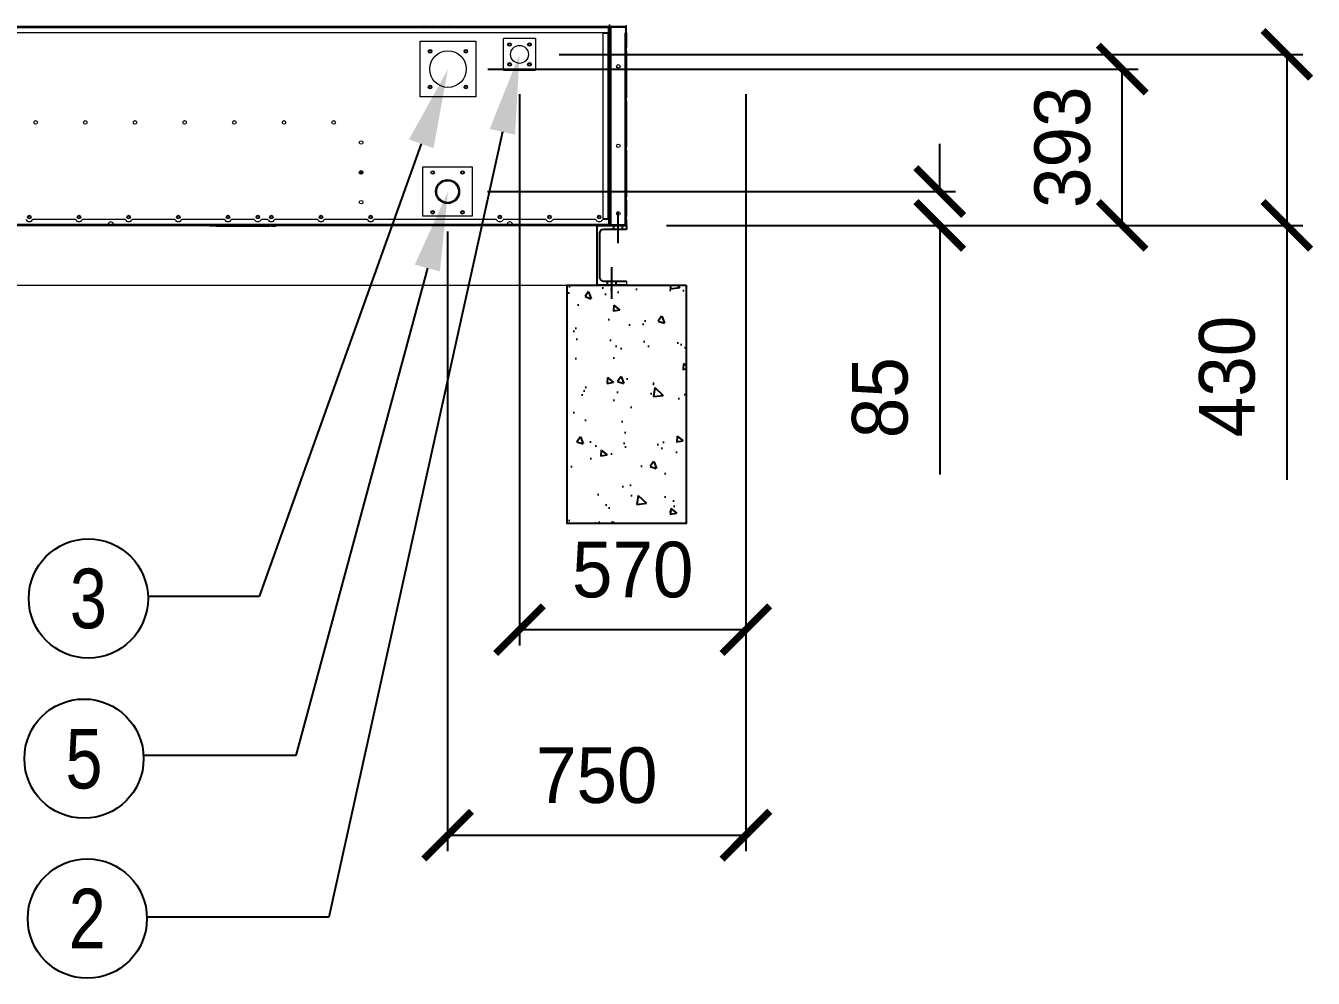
# Model space of a CAD drawing. Header units: millimetres. Extents: x 2113 to 34376, y 2901 to 25715.
# Drawn here: x 25278 to 28518, y 8970 to 11365 of the extents above; entities that cross this region are included whole.
import ezdxf
from ezdxf import colors
from ezdxf.entities.mleader import LeaderData, LeaderLine
from ezdxf.enums import TextEntityAlignment as Align
from ezdxf.math import Vec2, Vec3

# ---------------------------------------------------------------- set-up
doc = ezdxf.new("R2010")
doc.units = ezdxf.units.MM
doc.linetypes.add('CENTERX2', pattern=[4, 2.5, -0.5, 0.5, -0.5])
doc.layers.add('냉각탑_dim', color=1, linetype='Continuous')
doc.layers.add('냉각탑_text', color=3, linetype='Continuous')
doc.styles.add('HY울릉도L', font='')
doc.styles.get("Standard").update_dxf_attribs({"font": 'arial.ttf'})
doc.styles.get('HY울릉도L').set_extended_font_data('HY울릉도L')
doc.dimstyles.new('성지DIM', dxfattribs={"dimtxt": 3.5, "dimasz": 3, "dimexe": 1, "dimexo": 2.5, "dimgap": 2, "dimtad": 1, "dimdec": 0, "dimzin": 3, "dimdsep": 46, "dimtxsty": 'HY울릉도L', "dimblk": 'ARCHTICK', "dimcen": -2, "dimclrd": 256, "dimclre": 256, "dimclrt": 7, "dimadec": 0, "dimazin": 0, "dimtfac": 1, "dimtdec": 0, "dimtofl": 0, "dimtmove": 0, "dimatfit": 3, "dimfxl": 1, "dimtolj": 1, "dimtzin": 0, "dimlwe": -1, "dimarcsym": 0})

# ---------------------------------------------------------------- blocks, each defined once
blk = doc.blocks.new('_ArchTick')
at = {"color": 0, "linetype": 'ByBlock', "const_width": 0.15}
blk.add_lwpolyline([(-0.5, -0.5), (0.5, 0.5)], dxfattribs=at)
blk = doc.blocks.new('*D481')
at = {"layer": 'Defpoints', "color": 0, "transparency": 16777216}
for p in [(26339.5, 10948.1), (26789.9, 10863.1), (27577.8, 10863.1)]:
    blk.add_point(p, dxfattribs=at)
at = {"layer": '냉각탑_dim', "lineweight": -2, "transparency": 16777216}
for p, q in [((27577.8, 10948.1), (27577.8, 11068.1)), ((27577.8, 10863.1), (27577.8, 10236.5))]:
    blk.add_line(p, q, dxfattribs=at)
at = {"layer": '냉각탑_dim', "transparency": 16777216}
for p, q in [((26439.5, 10948.1), (27617.8, 10948.1)), ((26889.9, 10863.1), (27617.8, 10863.1))]:
    blk.add_line(p, q, dxfattribs=at)
at = {"layer": '냉각탑_dim', "lineweight": -2, "transparency": 16777216, "xscale": 120, "yscale": 120, "zscale": 120}
for p, rotation in [((27577.8, 10948.1), 270), ((27577.8, 10863.1), 90)]:
    blk.add_blockref('_ArchTick', p, dxfattribs=dict(at, rotation=rotation))
at = {"layer": '냉각탑_dim', "color": 7, "transparency": 16777216, "insert": (27427.8, 10429.8), "char_height": 140, "attachment_point": 5, "rotation": 90, "style": 'HY울릉도L'}
blk.add_mtext('\\A1;85', dxfattribs=at)
blk = doc.blocks.new('*D482')
at = {"layer": 'Defpoints', "color": 0, "transparency": 16777216}
for p in [(26340.4, 11256.1), (28036.9, 11256.1), (26789.9, 10863.1)]:
    blk.add_point(p, dxfattribs=at)
at = {"layer": '냉각탑_dim', "transparency": 16777216}
for p, q in [((26440.4, 11256.1), (28076.9, 11256.1)), ((26889.9, 10863.1), (28076.9, 10863.1))]:
    blk.add_line(p, q, dxfattribs=at)
at = {"layer": '냉각탑_dim', "lineweight": -2, "transparency": 16777216}
blk.add_line((28036.9, 10863.1), (28036.9, 11256.1), dxfattribs=at)
at = {"layer": '냉각탑_dim', "lineweight": -2, "transparency": 16777216, "xscale": 120, "yscale": 120, "zscale": 120}
for p, rotation in [((28036.9, 11256.1), 90), ((28036.9, 10863.1), 270)]:
    blk.add_blockref('_ArchTick', p, dxfattribs=dict(at, rotation=rotation))
at = {"layer": '냉각탑_dim', "color": 7, "transparency": 16777216, "insert": (27886.9, 11059.6), "char_height": 140, "attachment_point": 5, "rotation": 90, "style": 'HY울릉도L'}
blk.add_mtext('\\A1;393', dxfattribs=at)
blk = doc.blocks.new('*D483')
at = {"layer": 'Defpoints', "color": 0, "transparency": 16777216}
for p in [(26520.4, 11293.1), (26789.9, 10863.1), (28451.2, 10863.1)]:
    blk.add_point(p, dxfattribs=at)
at = {"layer": '냉각탑_dim', "transparency": 16777216}
for p, q in [((26620.4, 11293.1), (28491.2, 11293.1)), ((26889.9, 10863.1), (28491.2, 10863.1))]:
    blk.add_line(p, q, dxfattribs=at)
at = {"layer": '냉각탑_dim', "lineweight": -2, "transparency": 16777216}
for p, q in [((28451.2, 11293.1), (28451.2, 10863.1)), ((28451.2, 10863.1), (28451.2, 10223.1))]:
    blk.add_line(p, q, dxfattribs=at)
at = {"layer": '냉각탑_dim', "lineweight": -2, "transparency": 16777216, "xscale": 120, "yscale": 120, "zscale": 120}
for p, rotation in [((28451.2, 11293.1), 90), ((28451.2, 10863.1), 270)]:
    blk.add_blockref('_ArchTick', p, dxfattribs=dict(at, rotation=rotation))
at = {"layer": '냉각탑_dim', "color": 7, "transparency": 16777216, "insert": (28301.2, 10483.1), "char_height": 140, "attachment_point": 5, "rotation": 90, "style": 'HY울릉도L'}
blk.add_mtext('\\A1;430', dxfattribs=at)
blk = doc.blocks.new('*D474')
at = {"layer": 'Defpoints', "color": 0, "transparency": 16777216}
for p in [(26520.4, 11293.1), (27089.9, 11293.1), (27089.9, 9846.6)]:
    blk.add_point(p, dxfattribs=at)
at = {"layer": '냉각탑_dim', "transparency": 16777216}
for p, q in [((26520.4, 11193.1), (26520.4, 9806.6)), ((27089.9, 11193.1), (27089.9, 9806.6))]:
    blk.add_line(p, q, dxfattribs=at)
at = {"layer": '냉각탑_dim', "lineweight": -2, "transparency": 16777216}
blk.add_line((26520.4, 9846.6), (27089.9, 9846.6), dxfattribs=at)
at = {"layer": '냉각탑_dim', "lineweight": -2, "transparency": 16777216, "xscale": 120, "yscale": 120, "zscale": 120, "rotation": 180}
blk.add_blockref('_ArchTick', (26520.4, 9846.6), dxfattribs=at)
at = {"layer": '냉각탑_dim', "lineweight": -2, "transparency": 16777216, "xscale": 120, "yscale": 120, "zscale": 120}
blk.add_blockref('_ArchTick', (27089.9, 9846.6), dxfattribs=at)
at = {"layer": '냉각탑_dim', "color": 7, "transparency": 16777216, "insert": (26805.2, 9996.6), "char_height": 140, "attachment_point": 5, "style": 'HY울릉도L'}
blk.add_mtext('\\A1;570', dxfattribs=at)
blk = doc.blocks.new('*D475')
at = {"layer": 'Defpoints', "color": 0, "transparency": 16777216}
for p in [(26339.5, 10948.1), (27089.9, 10948.1), (27089.9, 9329.5)]:
    blk.add_point(p, dxfattribs=at)
at = {"layer": '냉각탑_dim', "transparency": 16777216}
for p, q in [((26339.5, 10848.1), (26339.5, 9289.5)), ((27089.9, 10848.1), (27089.9, 9289.5))]:
    blk.add_line(p, q, dxfattribs=at)
at = {"layer": '냉각탑_dim', "lineweight": -2, "transparency": 16777216}
blk.add_line((26339.5, 9329.5), (27089.9, 9329.5), dxfattribs=at)
at = {"layer": '냉각탑_dim', "lineweight": -2, "transparency": 16777216, "xscale": 120, "yscale": 120, "zscale": 120, "rotation": 180}
blk.add_blockref('_ArchTick', (26339.5, 9329.5), dxfattribs=at)
at = {"layer": '냉각탑_dim', "lineweight": -2, "transparency": 16777216, "xscale": 120, "yscale": 120, "zscale": 120}
blk.add_blockref('_ArchTick', (27089.9, 9329.5), dxfattribs=at)
at = {"layer": '냉각탑_dim', "color": 7, "transparency": 16777216, "insert": (26714.7, 9479.5), "char_height": 140, "attachment_point": 5, "style": 'HY울릉도L'}
blk.add_mtext('\\A1;750', dxfattribs=at)
blk = doc.blocks.new('2')
at = {"color": 7, "lineweight": 20}
for p, q in [((26744.2, 11363.1), (23235.6, 11363.1)), ((26744.2, 11359.7), (23235.6, 11359.7)), ((24058.4, 11348.1), (26007.4, 11348.1)), ((23267.5, 10863.1), (26712.3, 10863.1))]:
    blk.add_line(p, q, dxfattribs=at)
at = {"color": 7, "lineweight": 20, "ltscale": 0.000832431}
for p, q in [((25291.4, 11363.1), (25291.4, 11365.1)), ((25294.2, 11363.1), (25294.2, 11365.1)), ((25849.2, 11363.1), (25849.2, 11365.1)), ((25852, 11363.1), (25852, 11365.1)), ((26460.4, 11363.1), (26460.4, 11365.1)), ((26463.2, 11363.1), (26463.2, 11365.1))]:
    blk.add_line(p, q, dxfattribs=at)
at = {"color": 7, "lineweight": 20, "ltscale": 0.000833333}
for p, q in [((25561.4, 11363.1), (25561.4, 11365.1)), ((25564.8, 11363.1), (25564.8, 11365.1)), ((25583, 11363.1), (25583, 11365.1)), ((25586.4, 11363.1), (25586.4, 11365.1)), ((26715.9, 11365.1), (26715.9, 11363.1)), ((26742.5, 11363.1), (26742.5, 11365.1)), ((26742.5, 11346.1), (26742.5, 11348.1)), ((26743.9, 11348.1), (26743.9, 11346.1)), ((26743.9, 11346.1), (26745.9, 11346.1)), ((26787.9, 11348.1), (26789.9, 11348.1)), ((26787.9, 11347.3), (26789.9, 11347.3)), ((26789.9, 11347.3), (26787.9, 11347.3)), ((26747.9, 11013.1), (26745.9, 11013.1)), ((26747.9, 11008.1), (26745.9, 11008.1)), ((25485.2, 10865.1), (25485.2, 10863.1)), ((25498.7, 10865.1), (25498.7, 10863.1)), ((25754.4, 10861.1), (25754.4, 10863.1)), ((25894.4, 10861.1), (25894.4, 10863.1)), ((26489.2, 10865.1), (26489.2, 10863.1)), ((26502.7, 10865.1), (26502.7, 10863.1)), ((26742.5, 10878.1), (26742.5, 10880.1))]:
    blk.add_line(p, q, dxfattribs=at)
at = {"color": 7, "lineweight": 20, "ltscale": 0.000833334}
for p, q in [((25889.2, 11365.1), (25889.2, 11363.1)), ((26423.2, 11365.1), (26423.2, 11363.1)), ((26743.9, 10880.1), (26743.9, 10878.1))]:
    blk.add_line(p, q, dxfattribs=at)
at = {"color": 7, "lineweight": 20, "ltscale": 0.307}
blk.add_line((26007.4, 11348.1), (26744.2, 11348.1), dxfattribs=at)
at = {"color": 7, "lineweight": 20, "ltscale": 0.001149}
for p, q in [((26279.1, 11365.1), (26281, 11363.1)), ((26279.6, 11365.1), (26281.5, 11363.1)), ((26286.7, 11365.1), (26288.6, 11363.1)), ((26302.2, 11363.1), (26300.3, 11365.1)), ((26327.8, 11365.1), (26329.7, 11363.1)), ((26343.3, 11363.1), (26341.4, 11365.1)), ((26350.4, 11363.1), (26348.5, 11365.1))]:
    blk.add_line(p, q, dxfattribs=at)
at = {"color": 7, "lineweight": 20, "ltscale": 0.00083243}
for p, q in [((26467.6, 11363.1), (26467.6, 11365.1)), ((26472.8, 11363.1), (26472.8, 11365.1)), ((26537.4, 11363.1), (26537.4, 11365.1)), ((26542.6, 11363.1), (26542.6, 11365.1)), ((26542.8, 11363.1), (26542.8, 11365.1))]:
    blk.add_line(p, q, dxfattribs=at)
at = {"color": 7, "lineweight": 20, "ltscale": 0.004833}
for p, q in [((26730.9, 11346.1), (26742.5, 11346.1)), ((26744.2, 11348.1), (26744.2, 11359.7)), ((26787.9, 11348.1), (26787.9, 11359.7)), ((26789.9, 11348.1), (26789.9, 11359.7)), ((25754.4, 10861.1), (25742.8, 10861.1)), ((25894.4, 10861.1), (25906, 10861.1)), ((26730.9, 10880.1), (26742.5, 10880.1)), ((26744.2, 10878.1), (26744.2, 10866.5))]:
    blk.add_line(p, q, dxfattribs=at)
at = {"color": 7, "lineweight": 20, "ltscale": 0.194167}
for p, q in [((26730.9, 10880.1), (26730.9, 11346.1)), ((26742.5, 11346.1), (26742.5, 10880.1)), ((26745.9, 11346.1), (26745.9, 10880.1))]:
    blk.add_line(p, q, dxfattribs=at)
at = {"color": 7, "lineweight": 20, "ltscale": 0.001417}
for p, q in [((26742.5, 11346.1), (26745.9, 11346.1)), ((26744.2, 11363.1), (26744.2, 11359.7)), ((26742.5, 10880.1), (26745.9, 10880.1)), ((26744.2, 10863.1), (26744.2, 10866.5)), ((26786.5, 10864.8), (26789.9, 10864.8))]:
    blk.add_line(p, q, dxfattribs=at)
at = {"color": 7, "lineweight": 20, "ltscale": 0.000882011}
blk.add_line((26743.9, 11365.2), (26743.9, 11363.1), dxfattribs=at)
at = {"color": 7, "lineweight": 20, "ltscale": 0.000708333}
for p, q in [((26744.2, 11361.1), (26745.9, 11361.1)), ((26744.2, 11360.2), (26745.9, 11360.2)), ((26744.2, 10866), (26745.9, 10866)), ((26744.2, 10865.1), (26745.9, 10865.1)), ((26751.3, 10864.8), (26751.3, 10863.1)), ((26787.9, 10864.8), (26787.9, 10863.1))]:
    blk.add_line(p, q, dxfattribs=at)
at = {"color": 7, "lineweight": 20, "ltscale": 0.003208}
blk.add_line((26745.9, 11367.9), (26745.9, 11360.2), dxfattribs=at)
at = {"color": 7, "lineweight": 20, "ltscale": 0.000375}
for p, q in [((26745.9, 11360.2), (26745.9, 11361.1)), ((26745.9, 11360.2), (26745.9, 11361.1)), ((26745.9, 10866), (26745.9, 10865.1)), ((26745.9, 10866), (26745.9, 10865.1)), ((26745.9, 10866), (26745.9, 10865.1)), ((26745.9, 10866), (26745.9, 10865.1)), ((26745.9, 10866), (26745.9, 10865.1)), ((26745.9, 10866), (26745.9, 10865.1))]:
    blk.add_line(p, q, dxfattribs=at)
at = {"color": 7, "lineweight": 20, "ltscale": 0.005875}
for p, q in [((26745.9, 11346.1), (26745.9, 11360.2)), ((26787.9, 11361.4), (26787.9, 11347.3)), ((26745.9, 10866), (26745.9, 10880.1))]:
    blk.add_line(p, q, dxfattribs=at)
at = {"color": 7, "lineweight": 20, "ltscale": 0.00337}
blk.add_line((26747.9, 11359.8), (26747.9, 11367.9), dxfattribs=at)
at = {"color": 7, "lineweight": 20, "ltscale": 0.2055}
blk.add_line((26747.9, 10866.5), (26747.9, 11359.7), dxfattribs=at)
at = {"color": 7, "lineweight": 20, "ltscale": 0.001131}
for p, q in [((26748.6, 11361.4), (26751.3, 11361.4)), ((26748.6, 10864.8), (26751.3, 10864.8))]:
    blk.add_line(p, q, dxfattribs=at)
at = {"color": 7, "lineweight": 20, "ltscale": 0.000414935}
for p, q in [((26749.6, 11361.4), (26748.9, 11362.1)), ((26746.9, 11016.1), (26747.6, 11016.8)), ((26749.6, 10864.8), (26748.9, 10864.1))]:
    blk.add_line(p, q, dxfattribs=at)
at = {"color": 7, "lineweight": 20, "ltscale": 0.000833944}
blk.add_line((26751.3, 11363.1), (26751.3, 11365.1), dxfattribs=at)
at = {"color": 7, "lineweight": 20, "ltscale": 0.014667}
for p, q in [((26786.5, 11363.1), (26751.3, 11363.1)), ((26786.5, 10864.8), (26751.3, 10864.8))]:
    blk.add_line(p, q, dxfattribs=at)
at = {"color": 7, "lineweight": 20, "ltscale": 0.000708334}
blk.add_line((26751.3, 11361.4), (26751.3, 11363.1), dxfattribs=at)
at = {"color": 7, "lineweight": 20, "ltscale": 0.01525}
for p, q in [((26751.3, 11361.4), (26787.9, 11361.4)), ((26787.9, 10863.1), (26751.3, 10863.1))]:
    blk.add_line(p, q, dxfattribs=at)
at = {"color": 7, "lineweight": 20, "ltscale": 0.206917}
blk.add_line((26751.3, 10864.8), (26751.3, 11361.4), dxfattribs=at)
at = {"color": 7, "lineweight": 20, "ltscale": 0.000833304}
blk.add_line((26786.5, 11363.1), (26786.5, 11365.1), dxfattribs=at)
at = {"color": 7, "lineweight": 20, "ltscale": 0.201042}
for p, q in [((26786.5, 10864.8), (26786.5, 11347.3)), ((26789.9, 10864.8), (26789.9, 11347.3))]:
    blk.add_line(p, q, dxfattribs=at)
at = {"color": 7, "lineweight": 20, "ltscale": 0.000583333}
blk.add_line((26787.9, 11347.3), (26786.5, 11347.3), dxfattribs=at)
at = {"color": 7, "lineweight": 20, "ltscale": 0.000332419}
blk.add_line((26787.9, 11348.1), (26787.9, 11347.3), dxfattribs=at)
at = {"color": 7, "lineweight": 20, "ltscale": 0.002832}
blk.add_line((26789.9, 11359.7), (26789.9, 11366.5), dxfattribs=at)
at = {"color": 7, "lineweight": 20, "ltscale": 0.00033333}
blk.add_line((26789.9, 11347.3), (26789.9, 11348.1), dxfattribs=at)
at = {"color": 7, "lineweight": 20, "ltscale": 0.011892}
blk.add_line((26789.9, 11347.3), (26789.9, 11318.8), dxfattribs=at)
at = {"color": 7, "lineweight": 20, "ltscale": 0.058333}
for p, q in [((26270.4, 11186.1), (26270.4, 11326.1)), ((26270.4, 11326.1), (26410.4, 11326.1)), ((26410.4, 11326.1), (26410.4, 11186.1)), ((26410.4, 11186.1), (26270.4, 11186.1))]:
    blk.add_line(p, q, dxfattribs=at)
at = {"color": 7, "lineweight": 20, "ltscale": 0.044444}
for p, q in [((26560.4, 11333.1), (26480.4, 11333.1)), ((26480.4, 11253.1), (26480.4, 11333.1)), ((26560.4, 11333.1), (26560.4, 11253.1)), ((26480.4, 11253.1), (26560.4, 11253.1))]:
    blk.add_line(p, q, dxfattribs=at)
at = {"color": 7, "lineweight": 20, "ltscale": 0.003608}
for p, q in [((26789.9, 11318.8), (26789.9, 11310.1)), ((26789.9, 11301.5), (26789.9, 11310.1)), ((26789.9, 11193.8), (26789.9, 11185.1)), ((26789.9, 11176.5), (26789.9, 11185.1)), ((26789.9, 11068.8), (26789.9, 11060.1)), ((26789.9, 11051.5), (26789.9, 11060.1)), ((26789.9, 10943.8), (26789.9, 10935.1)), ((26789.9, 10926.5), (26789.9, 10935.1)), ((26789.9, 10893.8), (26789.9, 10885.1)), ((26789.9, 10876.5), (26789.9, 10885.1))]:
    blk.add_line(p, q, dxfattribs=at)
at = {"color": 7, "lineweight": 20, "ltscale": 0.044866}
for p, q in [((26789.9, 11301.5), (26789.9, 11193.8)), ((26789.9, 11176.5), (26789.9, 11068.8)), ((26789.9, 11051.5), (26789.9, 10943.8))]:
    blk.add_line(p, q, dxfattribs=at)
at = {"color": 7, "lineweight": 20, "ltscale": 2.97138e-06}
for p, q in [((26745.9, 11024.7), (26745.9, 11024.7)), ((26745.9, 11019.7), (26745.9, 11019.7)), ((26745.9, 11014.7), (26745.9, 11014.7)), ((26745.9, 11009.7), (26745.9, 11009.7))]:
    blk.add_line(p, q, dxfattribs=at)
at = {"color": 7, "lineweight": 20, "ltscale": 0.000547189}
blk.add_line((26746.6, 11016.8), (26747.9, 11016.8), dxfattribs=at)
at = {"color": 7, "lineweight": 20, "ltscale": 0.003726}
blk.add_line((26117.4, 10997), (26126.3, 10997), dxfattribs=at)
at = {"color": 7, "lineweight": 20, "ltscale": 0.002875}
blk.add_line((26118.4, 10993.6), (26125.3, 10993.6), dxfattribs=at)
at = {"color": 7, "lineweight": 20, "ltscale": 0.051667}
blk.add_line((26277.5, 11010.1), (26401.5, 11010.1), dxfattribs=at)
at = {"color": 7, "lineweight": 20, "ltscale": 0.05}
for p, q in [((26277.5, 10886.1), (26277.5, 11010.1)), ((26401.5, 11010.1), (26401.5, 10886.1))]:
    blk.add_line(p, q, dxfattribs=at)
at = {"color": 7, "lineweight": 20, "ltscale": 0.000833171}
for p, q in [((26745.9, 11009.9), (26747.9, 11009.9)), ((26745.9, 11008.1), (26747.9, 11008.1))]:
    blk.add_line(p, q, dxfattribs=at)
at = {"color": 7, "lineweight": 20, "ltscale": 0.000834318}
for p, q in [((26789.9, 10993.1), (26789.9, 10993.1)), ((26789.9, 10883.1), (26789.9, 10883.1))]:
    blk.add_line(p, q, dxfattribs=at)
at = {"color": 7, "lineweight": 20, "ltscale": 0.000834992}
blk.add_line((26789.9, 10989.9), (26789.9, 10989.9), dxfattribs=at)
at = {"color": 7, "lineweight": 20, "ltscale": 0.013616}
blk.add_line((26789.9, 10926.5), (26789.9, 10893.8), dxfattribs=at)
at = {"color": 7, "lineweight": 20, "ltscale": 0.00439}
blk.add_line((26401.5, 10886.1), (26277.5, 10886.1), dxfattribs=at)
at = {"color": 1, "linetype": 'CENTERX2', "ltscale": 50}
blk.add_line((26768.9, 10818.1), (26768.9, 10898.1), dxfattribs=at)
at = {"color": 7, "lineweight": 20, "ltscale": 0.17433}
blk.add_line((25066.8, 10863.1), (25485.2, 10863.1), dxfattribs=at)
at = {"color": 7, "lineweight": 20, "ltscale": 0.171731}
blk.add_line((25072.9, 10866.5), (25485.1, 10866.5), dxfattribs=at)
at = {"color": 7, "lineweight": 20, "ltscale": 0.044641}
for p, q in [((25403, 10878.1), (25295.8, 10878.1)), ((25528, 10878.1), (25420.8, 10878.1)), ((25653, 10878.1), (25545.8, 10878.1)), ((25778, 10878.1), (25670.8, 10878.1)), ((26012, 10878.1), (25904.8, 10878.1)), ((26137, 10878.1), (26029.8, 10878.1)), ((26462, 10878.1), (26154.8, 10878.1)), ((26587, 10878.1), (26479.8, 10878.1)), ((26712, 10878.1), (26604.8, 10878.1))]:
    blk.add_line(p, q, dxfattribs=at)
at = {"color": 7, "lineweight": 20, "ltscale": 0.005698}
for p, q in [((25485.1, 10866.5), (25498.8, 10866.5)), ((26489.1, 10866.5), (26502.8, 10866.5))]:
    blk.add_line(p, q, dxfattribs=at)
at = {"color": 7, "lineweight": 20, "ltscale": 0.005614}
for p, q in [((25485.2, 10865.1), (25498.7, 10865.1)), ((25485.2, 10863.1), (25498.7, 10863.1)), ((26489.2, 10865.1), (26502.7, 10865.1)), ((26489.2, 10863.1), (26502.7, 10863.1))]:
    blk.add_line(p, q, dxfattribs=at)
at = {"color": 7, "lineweight": 20, "ltscale": 0.412719}
blk.add_line((25498.7, 10863.1), (26489.2, 10863.1), dxfattribs=at)
at = {"color": 7, "lineweight": 20, "ltscale": 0.412635}
blk.add_line((25498.8, 10866.5), (26489.1, 10866.5), dxfattribs=at)
at = {"color": 7, "lineweight": 20, "ltscale": 0.000833651}
for p, q in [((25756.4, 10861.1), (25756.4, 10863.1)), ((25892.4, 10861.1), (25892.4, 10863.1))]:
    blk.add_line(p, q, dxfattribs=at)
at = {"color": 7, "lineweight": 20, "ltscale": 0.056667}
blk.add_line((25756.4, 10861.1), (25892.4, 10861.1), dxfattribs=at)
at = {"color": 7, "lineweight": 20, "ltscale": 0.023808}
blk.add_line((25853, 10878.1), (25795.8, 10878.1), dxfattribs=at)
at = {"color": 7, "lineweight": 20, "ltscale": 0.006725}
blk.add_line((25887, 10878.1), (25870.8, 10878.1), dxfattribs=at)
at = {"color": 7, "lineweight": 20, "ltscale": 0.100651}
blk.add_line((26502.7, 10863.1), (26744.2, 10863.1), dxfattribs=at)
at = {"color": 7, "lineweight": 20, "ltscale": 0.100609}
blk.add_line((26502.8, 10866.5), (26744.2, 10866.5), dxfattribs=at)
at = {"color": 7, "lineweight": 20, "ltscale": 0.004083}
blk.add_line((26712.3, 10863.1), (26722.1, 10863.1), dxfattribs=at)
at = {"color": 7, "lineweight": 25, "ltscale": 0.125}
for p, q in [((26714.9, 10863.1), (26789.9, 10863.1)), ((26789.9, 10713.1), (26714.9, 10713.1))]:
    blk.add_line(p, q, dxfattribs=at)
at = {"ltscale": 25}
blk.add_line((26714.9, 10863.1), (26714.9, 10713.1), dxfattribs=at)
at = {"color": 7, "lineweight": 20, "ltscale": 0.026917}
blk.add_line((26786.7, 10863.1), (26722.1, 10863.1), dxfattribs=at)
at = {"color": 7, "lineweight": 20, "ltscale": 0.005987}
blk.add_line((26744.2, 10878.1), (26729.8, 10878.1), dxfattribs=at)
at = {"color": 7, "lineweight": 25, "ltscale": 0.05125}
for p, q in [((26789.9, 10853.1), (26731.4, 10853.1)), ((26731.4, 10723.1), (26789.9, 10723.1))]:
    blk.add_line(p, q, dxfattribs=at)
at = {"color": 7, "lineweight": 20, "ltscale": 0.002958}
blk.add_line((26751.3, 10863.1), (26744.2, 10863.1), dxfattribs=at)
at = {"color": 7, "lineweight": 20, "ltscale": 0.000128159}
blk.add_line((26745.6, 10880.1), (26745.9, 10880.1), dxfattribs=at)
at = {"color": 7, "lineweight": 20, "ltscale": 0.000832339}
blk.add_line((26745.9, 10868.1), (26747.9, 10868.1), dxfattribs=at)
at = {"color": 7, "lineweight": 20, "ltscale": 0.000837582}
blk.add_line((26745.9, 10866.3), (26747.9, 10866.3), dxfattribs=at)
at = {"color": 7, "lineweight": 20, "ltscale": 0.000374986}
blk.add_line((26745.9, 10865.1), (26745.9, 10866), dxfattribs=at)
for p, q in [((26757.9, 10853.1), (26757.9, 10863.1)), ((26779.9, 10853.1), (26779.9, 10863.1)), ((26741.4, 10713.1), (26741.4, 10723.1)), ((26763.4, 10713.1), (26763.4, 10723.1))]:
    blk.add_line(p, q)
at = {"lineweight": 20}
for p in [(26787.9, 10863.1), (26789.9, 10864.8)]:
    blk.add_line(p, (26789.9, 10863.1), dxfattribs=at)
at = {"color": 7, "lineweight": 20, "ltscale": 0.001168}
blk.add_line((26789.9, 10878.1), (26789.9, 10875.3), dxfattribs=at)
at = {"color": 7, "lineweight": 20, "ltscale": 0.00485}
blk.add_line((26789.9, 10876.5), (26789.9, 10864.8), dxfattribs=at)
at = {"color": 7, "lineweight": 20, "ltscale": 0.003775}
blk.add_line((26789.9, 10866.5), (26789.9, 10875.6), dxfattribs=at)
at = {"color": 7, "lineweight": 25, "ltscale": 0.008333}
blk.add_line((26789.9, 10863.1), (26789.9, 10853.1), dxfattribs=at)
at = {"color": 7, "lineweight": 25, "ltscale": 0.091667}
blk.add_line((26721.4, 10843.1), (26721.4, 10733.1), dxfattribs=at)
at = {"color": 7, "lineweight": 15, "ltscale": 0.0625}
blk.add_line((26789.9, 10723.1), (26789.9, 10713.1), dxfattribs=at)
at = {"lineweight": 5}
blk.add_line((23264.9, 10713.1), (26714.9, 10713.1), dxfattribs=at)
at = {"color": 7, "lineweight": 20}
for centre, radius in [((26495.4, 11318.1), 4.5), ((26495.4, 11318.1), 3), ((26520.4, 11293.1), 22.5), ((26545.4, 11318.1), 4.5), ((26545.4, 11318.1), 3), ((26295.4, 11301.1), 3), ((26340.4, 11256.1), 46), ((26385.4, 11301.1), 3), ((26495.4, 11268.1), 4.5), ((26495.4, 11268.1), 3), ((26545.4, 11268.1), 4.5), ((26545.4, 11268.1), 3), ((26768.9, 11263.1), 4.5), ((26295.4, 11211.1), 3), ((26385.4, 11211.1), 3), ((25302.8, 11122), 4.5), ((25427.8, 11122), 4.5), ((25552.8, 11122), 4.5), ((25677.8, 11122), 4.5), ((25802.8, 11122), 4.5), ((25927.8, 11122), 4.5), ((26052.8, 11122), 4.5), ((26121.8, 11071.5), 4.5), ((26768.9, 11063.1), 4.5), ((26121.8, 10996.5), 4.5), ((26302, 10996.1), 4.5), ((26302, 10996.1), 3), ((26377, 10996.1), 4.5), ((26377, 10996.1), 3), ((26339.5, 10948.1), 30.2), ((26339.5, 10948.1), 27.3), ((26121.8, 10921.5), 4.5), ((25286.9, 10884.1), 4.5), ((25286.9, 10884.1), 3), ((25411.9, 10884.1), 4.5), ((25411.9, 10884.1), 3), ((25536.9, 10884.1), 4.5), ((25536.9, 10884.1), 3), ((25661.9, 10884.1), 4.5), ((25661.9, 10884.1), 3), ((25786.9, 10884.1), 4.5), ((25786.9, 10884.1), 3), ((25861.9, 10884.1), 4.5), ((25861.9, 10884.1), 3), ((25895.9, 10884.1), 4.5), ((25895.9, 10884.1), 3), ((26020.9, 10884.1), 4.5), ((26020.9, 10884.1), 3), ((26145.9, 10884.1), 4.5), ((26145.9, 10884.1), 3), ((26302, 10896.1), 4.5), ((26302, 10896.1), 3), ((26377, 10896.1), 4.5), ((26377, 10896.1), 3), ((26470.9, 10884.1), 4.5), ((26470.9, 10884.1), 3), ((26595.9, 10884.1), 4.5), ((26595.9, 10884.1), 3), ((26720.9, 10884.1), 4.5), ((26720.9, 10884.1), 3), ((26768.9, 10893.1), 4.5)]:
    blk.add_circle(centre, radius, dxfattribs=at)
at = {"lineweight": 5}
for centre in [(26295.4, 11301.1), (26385.4, 11301.1), (26295.4, 11211.1), (26385.4, 11211.1)]:
    blk.add_circle(centre, 4.5, dxfattribs=at)
at = {"color": 7, "lineweight": 20}
for centre, radius, start, end in [((26742.5, 11359.7), 3.4, 0, 0.7721), ((26751.3, 11359.7), 3.4, 90, 180), ((26786.5, 11359.7), 3.4, 0, 90), ((26740.7, 11127.9), 5.2, 0, 0.6924), ((26749.3, 11018.5), 3.4, 180, 245.6843), ((26786.7, 11007.9), 5.2, 52.0246, 52.0532), ((26742.5, 10901.7), 3.4, 0, 0.2366), ((25286.9, 10882.6), 10, 206.7437, 333.2563), ((25411.9, 10882.6), 10, 206.7437, 333.2563), ((25501.5, 10864.2), 16.6, 171.9124, 179.4428), ((25491.9, 10865), 7, 12.3734, 167.6266), ((25482.3, 10864.2), 16.6, 0.5572, 8.0877), ((25536.9, 10882.6), 10, 206.7437, 333.2563), ((25661.9, 10882.6), 10, 206.7437, 333.2563), ((25742.8, 10864.5), 3.4, 204.3017, 270), ((25742.8, 10864.5), 1.4, 268.112, 270), ((25786.9, 10882.6), 10, 206.7437, 333.2563), ((25861.9, 10882.6), 10, 206.7437, 333.2563), ((25895.9, 10882.6), 10, 206.7437, 333.2563), ((25906, 10864.5), 3.4, 270, 335.6983), ((25906, 10864.5), 1.4, 270, 271.888), ((26020.9, 10882.6), 10, 206.7437, 333.2563), ((26145.9, 10882.6), 10, 206.7437, 333.2563), ((26470.9, 10882.6), 10, 206.7437, 333.2563), ((26505.5, 10864.2), 16.6, 171.9124, 179.4428), ((26495.9, 10865), 7, 12.3734, 167.6266), ((26486.3, 10864.2), 16.6, 0.5572, 8.0877), ((26595.9, 10882.6), 10, 206.7437, 333.2563), ((26720.9, 10882.6), 10, 206.7437, 333.2563), ((26742.5, 10866.5), 3.4, 299.9991, 335.6839), ((26751.3, 10866.5), 3.4, 180, 270), ((26786.5, 10866.5), 3.4, 294.3156, 330), ((26786.7, 10868.3), 5.2, 283.3156, 307.9754)]:
    blk.add_arc(centre, radius, start, end, dxfattribs=at)
at = {"color": 7, "lineweight": 25}
for centre, start, end in [((26731.4, 10843.1), 90, 180), ((26731.4, 10733.1), 180, 270)]:
    blk.add_arc(centre, 10, start, end, dxfattribs=at)
at = {"color": 7, "lineweight": 20}
for centre, major_axis, ratio, start_param, end_param in [((26742.5, 11175), (3.4, 0), 0.087156, 0, 0.009032), ((26742.5, 11024.7), (3.4, 0), 0.999969, 0, 0.017333), ((26742.5, 11019.7), (3.4, 0), 0.999969, 0, 0.015352), ((26742.5, 11019.7), (3.4, 0), 0.999969, 0, 0.015332), ((26742.5, 11014.7), (3.4, 0), 0.999969, 0, 0.013059), ((26742.5, 11014.7), (3.4, 0), 0.999969, 6.283185, 6.29622), ((26742.5, 11009.7), (3.4, 0), 0.999969, 6.283185, 6.293406), ((26742.5, 10984.5), (-3.4, 0), 0.999969, 3.125622, 3.141593), ((26742.5, 10979.5), (-3.4, 0), 0.999969, 3.125622, 3.141593), ((26742.5, 10974.5), (-3.4, 0), 0.999969, 3.131366, 3.141593)]:
    blk.add_ellipse(centre, major_axis=major_axis, ratio=ratio, start_param=start_param, end_param=end_param, dxfattribs=at)
for points in [[(26748.6, 11361.4), (26748.3, 11361.1), (26748.1, 11360.8), (26748, 11360.4), (26747.9, 11360.1), (26747.9, 11359.7)], [(26746.6, 11016.8), (26746.3, 11017.2), (26746.1, 11017.5), (26746, 11017.8), (26745.9, 11018.2), (26745.9, 11018.5)], [(25485.2, 10865.1), (25485.1, 10865.1), (25485.1, 10865.2), (25485, 10865.2), (25485, 10865.3), (25485, 10865.3)], [(25498.9, 10865.3), (25498.9, 10865.3), (25498.8, 10865.2), (25498.8, 10865.2), (25498.7, 10865.1), (25498.7, 10865.1)], [(26489.2, 10865.1), (26489.1, 10865.1), (26489.1, 10865.2), (26489, 10865.2), (26489, 10865.3), (26489, 10865.3)], [(26502.9, 10865.3), (26502.9, 10865.3), (26502.8, 10865.2), (26502.8, 10865.2), (26502.7, 10865.1), (26502.7, 10865.1)], [(26748.6, 10864.8), (26748.3, 10865.2), (26748.1, 10865.5), (26748, 10865.8), (26747.9, 10866.2), (26747.9, 10866.5)]]:
    blk.add_open_spline(points, degree=5, dxfattribs=at)
for points, knots in [([(25485.2, 10863.1), (25485.1, 10863.1), (25485.1, 10863.2), (25485, 10863.3), (25485, 10863.5), (25484.9, 10863.9), (25484.9, 10864), (25484.9, 10864.2), (25484.9, 10864.4)], [0, 0, 0, 0, 0, 0, 3.009, 3.009, 3.009, 4.870321, 4.870321, 4.870321, 4.870321, 4.870321, 4.870321]), ([(25498.9, 10864.4), (25498.9, 10864), (25498.9, 10863.7), (25498.9, 10863.4), (25498.8, 10863.2), (25498.7, 10863.1), (25498.7, 10863.1), (25498.7, 10863.1), (25498.7, 10863.1)], [0, 0, 0, 0, 0, 0, 3.956241, 3.956241, 3.956241, 4.866694, 4.866694, 4.866694, 4.866694, 4.866694, 4.866694]), ([(26489.2, 10863.1), (26489.1, 10863.1), (26489.1, 10863.2), (26489, 10863.3), (26489, 10863.5), (26488.9, 10863.9), (26488.9, 10864), (26488.9, 10864.2), (26488.9, 10864.4)], [0, 0, 0, 0, 0, 0, 3.009, 3.009, 3.009, 4.870321, 4.870321, 4.870321, 4.870321, 4.870321, 4.870321]), ([(26502.9, 10864.4), (26502.9, 10864), (26502.9, 10863.7), (26502.9, 10863.4), (26502.8, 10863.2), (26502.7, 10863.1), (26502.7, 10863.1), (26502.7, 10863.1), (26502.7, 10863.1)], [0, 0, 0, 0, 0, 0, 3.956241, 3.956241, 3.956241, 4.866694, 4.866694, 4.866694, 4.866694, 4.866694, 4.866694])]:
    blk.add_open_spline(points, degree=5, knots=knots, dxfattribs=at)

msp = doc.modelspace()

# ---------------------------------------------------------------- hatches: boundary and pattern name
h = msp.add_hatch()
h.set_pattern_fill('AR-CONC', color=4, angle=-90)
h.set_pattern_definition([(320, (-175343.58, 345493.12), (-15.939086, -182.18467), [19.05, -209.55]), (265, (-175343.58, 345493.12), (191.056845, 35.24342), [15.24, -167.64058]), (10.451445, (-175344.91, 345477.94), (175.11775, -146.94125), [16.19001, -178.090245]), (316.1842, (-175292.78, 345493.12), (-42.04233, -271.07904), [28.575, -314.325]), (6.63556, (-175296.3, 345470.53), (247.42612, -237.40413), [24.28502, -267.1356]), (261.18415, (-175292.78, 345493.12), (247.42612, -237.40413), [22.85997, -251.45973]), (291, (-175305.48, 345467.72), (-102.2652, -151.61439), [19.05, -209.55]), (236, (-175305.48, 345467.72), (184.18797, -61.80203), [15.24, -167.64]), (341.451445, (-175314, 345455.09), (81.92277, -213.41642), [16.19001, -178.08994]), (307.5, (-175343.584, 345493.12), (84.555039, -3.088603), [0, -165.608, 0, -170.18, 0, -168.275]), (277.5, (-175343.58, 345493.12), (100.180575, -66.819663), [0, -97.028, 0, -161.798, 0, -64.135]), (237.5, (-175343.584, 345549.76), (-5.728744, -135.590595), [0, -63.5, 0, -198.12, 0, -262.89]), (227.5, (-175343.58, 345575.16), (25.42649, -148.12918), [0, -82.55, 0, -131.572, 0, -186.69])])
h.paths.add_polyline_path([(26639.9, 10713.2), (26639.9, 10113.2), (26939.9, 10113), (26939.9, 10713)])

# ---------------------------------------------------------------- linework, layer by layer
at = {"color": 1, "linetype": 'CENTERX2', "ltscale": 50}
msp.add_line((26752.4, 10678.1), (26752.4, 10758.1), dxfattribs=at)
at = {"ltscale": 500, "elevation": 0}
msp.add_lwpolyline([(26939.9, 10713.1), (26939.9, 10113.1), (26639.9, 10113.1), (26639.9, 10713.1)], close=True, dxfattribs=at)
at = {"layer": '냉각탑_dim', "linetype": 'ByBlock', "lineweight": -3}
for centre in [(25435.6, 9924.8), (25424.5, 9522), (25432.9, 9119.8)]:
    msp.add_circle(centre, 150, dxfattribs=at)

# ---------------------------------------------------------------- block references
msp.add_blockref('2', (0, 0))

# ---------------------------------------------------------------- texts
at = {"layer": '냉각탑_text', "width": 0.8}
for s, p in [('3', (25435.6, 9924.8)), ('5', (25424.5, 9522)), ('2', (25432.9, 9119.8))]:
    msp.add_text(s, height=150, dxfattribs=at).set_placement(p, align=Align.MIDDLE_CENTER)

# ---------------------------------------------------------------- dimensions: what is measured, and where the dimension line sits
at = {"layer": '냉각탑_dim'}
for base, p1, picture, middle in [((28451.2, 10863.1), (26520.4, 11293.1), '*D483', (28301.2, 10483.1)), ((27577.8, 10863.1), (26339.5, 10948.1), '*D481', (27427.8, 10429.8))]:
    dim = msp.add_linear_dim(base=base, p1=p1, p2=(26789.9, 10863.1), angle=90, dimstyle='성지DIM', override={"dimscale": 40}, dxfattribs=at)
    dim.commit()
    dim.dimension.update_dxf_attribs({"geometry": picture, "text_midpoint": middle})
dim = msp.add_linear_dim(base=(28036.9, 11256.1), p1=(26789.9, 10863.1), p2=(26340.4, 11256.1), angle=90, dimstyle='성지DIM', override={"dimscale": 40}, dxfattribs=at)
dim.commit()
dim.dimension.update_dxf_attribs({"geometry": '*D482', "text_midpoint": (28036.9, 11059.6), "dimtype": 160})
for base, p1, p2, picture, middle in [((27089.9143831, 9846.5751296), (26520.4143831, 11293.1332499), (27089.9143831, 11293.1332499), '*D474', (26805.1643831, 9996.5751296)), ((27089.9, 9329.5), (26339.5, 10948.1), (27089.9, 10948.1), '*D475', (26714.7, 9479.5))]:
    dim = msp.add_linear_dim(base=base, p1=p1, p2=p2, dimstyle='성지DIM', override={"dimscale": 40}, dxfattribs=at)
    dim.commit()
    dim.dimension.update_dxf_attribs({"geometry": picture, "text_midpoint": middle})

# ---------------------------------------------------------------- leaders
at = {"layer": '냉각탑_dim', "lineweight": -3}
ml = msp.add_multileader_mtext('Standard', dxfattribs=at)
ml.set_content('')
ml.set_leader_properties(color=256)
ml.build(insert=Vec2(0, 0))
ml.multileader.update_dxf_attribs({"text_right_attachment_type": 6, "dogleg_length": 5, "arrow_head_size": 199.5, "scale": 30})
ctx = ml.context
ctx.base_point, ctx.scale, ctx.char_height, ctx.arrow_head_size, ctx.landing_gap_size, ctx.plane_origin = Vec3(25582.9, 9123), 30, 7.18, 199.5, 3.59, Vec3(25604.4, 9987.1)
ctx.right_attachment, ctx.text_align_type = 6, 2
notes = []
notes.append((ctx, [(0, (1, 1, 0), (26040.4, 9123), (-1, 0), 457.5, [(0, [(26520.4, 11293.1)], 0, [])])]))
ctx.mtext, ml.multileader.dxf.content_type = None, 0
ml = msp.add_multileader_mtext('Standard', dxfattribs=at)
ml.set_content('')
ml.set_leader_properties(color=256)
ml.build(insert=Vec2(0, 0))
ml.multileader.update_dxf_attribs({"text_right_attachment_type": 6, "dogleg_length": 5, "arrow_head_size": 199.5, "scale": 30})
ctx = ml.context
ctx.base_point, ctx.scale, ctx.char_height, ctx.arrow_head_size, ctx.landing_gap_size, ctx.plane_origin = Vec3(25585.5, 9930.1), 30, 7.18, 199.5, 3.59, Vec3(25206.1, 9538.7)
ctx.right_attachment, ctx.text_align_type = 6, 2
notes.append((ctx, [(0, (1, 1, 0), (25865, 9930.1), (-1, 0), 279.5, [(0, [(26340.4, 11256.1)], 0, [])])]))
ctx.mtext, ml.multileader.dxf.content_type = None, 0
ml = msp.add_multileader_mtext('Standard', dxfattribs=at)
ml.set_content('')
ml.set_leader_properties(color=256)
ml.build(insert=Vec2(0, 0))
ml.multileader.update_dxf_attribs({"text_right_attachment_type": 6, "dogleg_length": 5, "arrow_head_size": 199.5, "scale": 30})
ctx = ml.context
ctx.base_point, ctx.scale, ctx.char_height, ctx.arrow_head_size, ctx.landing_gap_size, ctx.plane_origin = Vec3(25574.3, 9529.8), 30, 7.18, 199.5, 3.59, Vec3(26196.8, 9250.7)
ctx.right_attachment, ctx.text_align_type = 6, 2
notes.append((ctx, [(0, (1, 1, 0), (25957.8, 9529.8), (-1, 0), 383.5, [(0, [(26340.4, 10948.4)], 0, [])])]))
ctx.mtext, ml.multileader.dxf.content_type = None, 0
for ctx, leaders in notes:
    for number, flags, end, landing, length, lines in leaders:
        leader = LeaderData()
        leader.index, (leader.has_last_leader_line, leader.has_dogleg_vector, leader.attachment_direction) = number, flags
        leader.last_leader_point, leader.dogleg_vector, leader.dogleg_length = Vec3(end), Vec3(landing), length
        for number, points, colour, breaks in lines:
            line = LeaderLine()
            line.index, line.vertices, line.color, line.breaks = number, Vec3.list(points), colors.encode_raw_color(colour), breaks
            leader.lines.append(line)
        ctx.leaders.append(leader)

doc.saveas('drawing.dxf')
